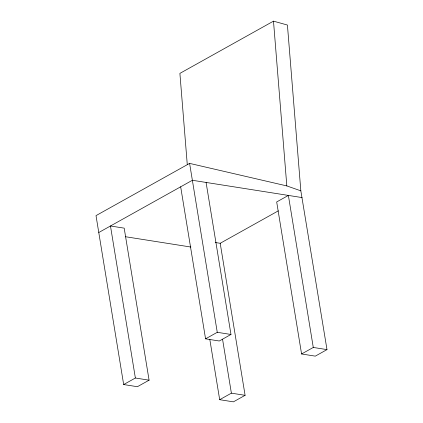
<?xml version="1.0" encoding="UTF-8"?>
<svg xmlns="http://www.w3.org/2000/svg" width="423" height="423" viewBox="0 0 423 423"><rect width="100%" height="100%" fill="white"/><g stroke="black" fill="none" stroke-linecap="round" stroke-linejoin="round"><path stroke-width="0.63" d="M301.578 353.977L313.279 347.447L288.38 195.421L276.684 201.951L301.578 353.977L315.294 356.14L326.995 349.615L300.838 190.842L287.423 25.036L273.491 21.15L179.897 73.385L187.278 164.632M300.838 190.842L286.826 185.919L189.604 163.389L96.005 215.624L123.669 384.544L137.385 386.707L149.086 380.182L124.188 228.15L110.472 225.988L135.371 378.014L123.669 384.544M98.771 232.518L192.37 180.277L302.096 197.583M215.212 242.506L220.203 243.288L278.313 210.855M180.669 186.807L205.567 338.839L217.263 332.309L230.979 334.471L206.086 182.44M230.979 334.471L219.283 341.001L205.567 338.839M209.787 339.267L219.68 399.687L231.381 393.157L245.097 395.32L220.203 243.288M245.097 395.32L233.396 401.85L219.68 399.687M125.451 236.721L190.895 247.043M313.279 347.447L326.995 349.615M135.371 378.014L149.086 380.182M222.551 339.23L231.381 393.157M189.604 163.389L217.263 332.309M273.491 21.15L286.826 185.919"/></g></svg>
